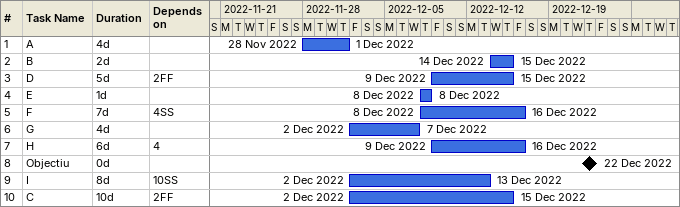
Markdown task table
| ID | Task | Duration | Start | Finish | Predecessors |
|---|---|---|---|---|---|
| 1 | A | 4d | 2022-11-28 | 2022-12-01 |  |
| 2 | B | 2d | 2022-12-14 | 2022-12-15 |  |
| 3 | D | 5d | 2022-12-09 | 2022-12-15 | 2FF |
| 4 | E | 1d | 2022-12-08 | 2022-12-08 |  |
| 5 | F | 7d | 2022-12-08 | 2022-12-16 | 4SS |
| 6 | G | 4d | 2022-12-02 | 2022-12-07 |  |
| 7 | H | 6d | 2022-12-09 | 2022-12-16 | 4 |
| 8 | Objectiu | 0d | 2022-12-22 | 2022-12-22 |  |
| 9 | I | 8d | 2022-12-02 | 2022-12-13 | 10SS |
| 10 | C | 10d | 2022-12-02 | 2022-12-15 | 2FF |
